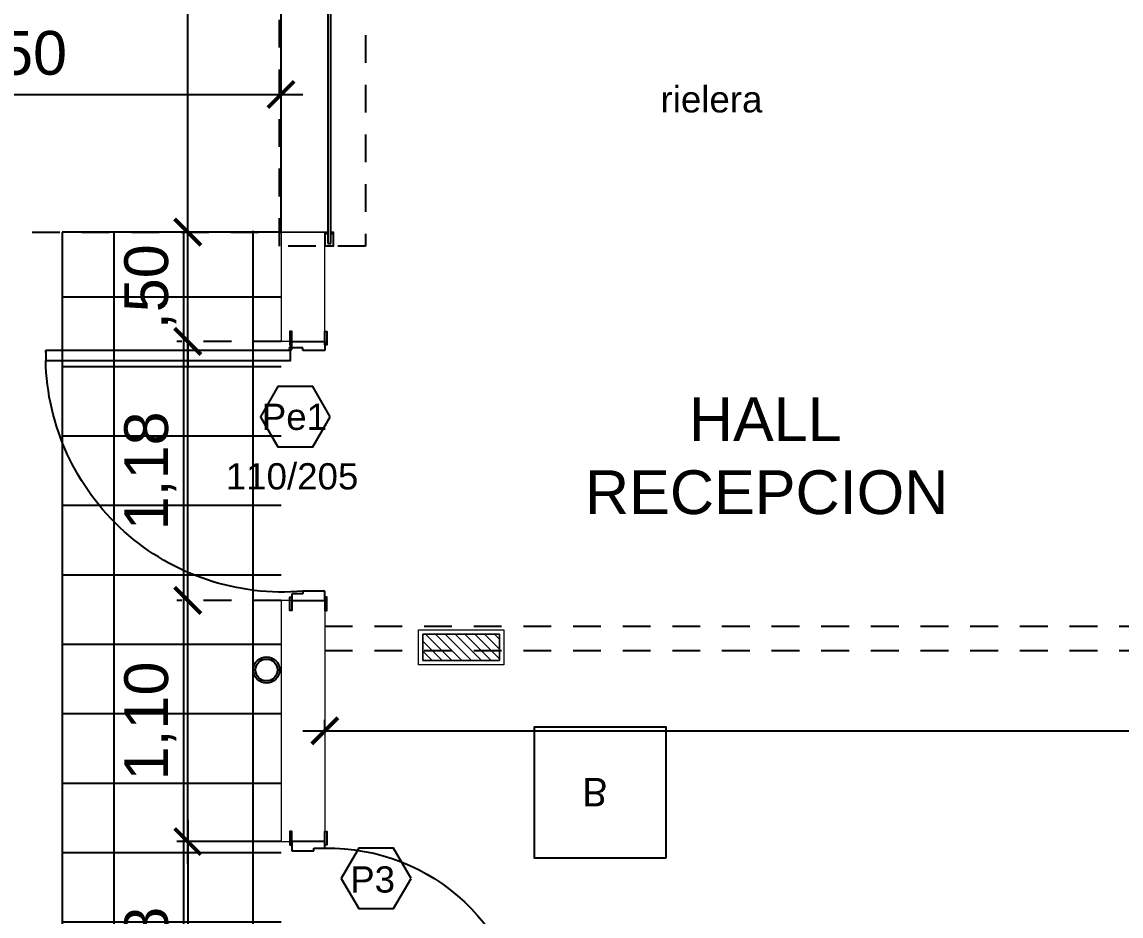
# Model space of a CAD drawing. Header units: metres. Extents: x 1093 to 1459, y -137 to 62.
# Drawn here: x 1264.61 to 1269.64, y -22.55 to -18.46 of the extents above; entities that cross this region are included whole.
import ezdxf

# ---------------------------------------------------------------- set-up
doc = ezdxf.new("R2010")
doc.units = ezdxf.units.M
doc.header["$LTSCALE"] = 0.508
doc.header["$PDMODE"] = 1
doc.header["$PDSIZE"] = -2
doc.linetypes.add('HIDDEN', pattern=[0.375, 0.25, -0.125])
doc.layers.get('0').update_dxf_attribs({"color": 9})
doc.layers.get('Defpoints').update_dxf_attribs({"color": 9})
for name, color, linetype in [('1-PROY', 9, 'HIDDEN'), ('2-Desig-Carp', 9, 'Continuous'), ('2-texto', 9, 'Continuous'), ('3-muros', 9, 'Continuous'), ('3-VISTA', 9, 'Continuous'), ('4-carpinterias', 9, 'Continuous'), ('7-artef', 9, 'Continuous'), ('7-equipamiento', 9, 'Continuous'), ('8-cotas-100', 9, 'Continuous'), ('9-Hatch', 9, 'Continuous'), ('9-PISOS', 9, 'Continuous'), ('arq 0.09', 9, 'Continuous'), ('arq carpinterias', 9, 'Continuous'), ('instalación', 9, 'Continuous'), ('None', 9, 'Continuous')]:
    doc.layers.add(name, color=color, linetype=linetype)
doc.layers.add('arq carpint 0.13', color=9, linetype='Continuous', lineweight=13)
doc.layers.add('REFERENCIAS', color=9, linetype='Continuous', lineweight=0)
doc.styles.add('swiss', font='swissel.ttf')
doc.dimstyles.new('dim-100', dxfattribs={"dimtxt": 0.2, "dimasz": 0.12, "dimexe": 0.05, "dimexo": 0, "dimgap": 0.05, "dimtad": 1, "dimzin": 4, "dimtxsty": 'swiss', "dimblk": 'ARCHTICK', "dimcen": 0.5, "dimdle": 0.1, "dimclrd": 256, "dimclre": 252, "dimclrt": 256, "dimadec": 0, "dimazin": 0, "dimtfac": 1, "dimtix": 1, "dimtmove": 2, "dimatfit": 3, "dimldrblk": 'OPEN30', "dimfxl": 0.05, "dimtolj": 1, "dimtzin": 0, "dimarcsym": 0})
pattern_1 = [(135, (1175.055608, -364.052402), (-0.0224506403, -0.0224506403), [])]

# ---------------------------------------------------------------- blocks, each defined once
blk = doc.blocks.new('P-90-15')
for p, q in [((0, 0), (-0.15, 0)), ((-0.15, 0), (-0.15, -0.042)), ((0, -0.03), (0, 0)), ((-0.15, -0.042), (-0.05, -0.042)), ((-0.05, -0.042), (-0.05, -0.03)), ((-0.05, -0.03), (0, -0.03)), ((-0.15, -0.984), (-0.15, -0.942)), ((-0.15, -0.942), (-0.05, -0.942)), ((-0.05, -0.942), (-0.05, -0.954)), ((-0.05, -0.954), (0, -0.954)), ((0, -0.954), (0, -0.984)), ((0, -0.984), (-0.15, -0.984))]:
    blk.add_line(p, q)
for points in [[(-0.15, -0.015), (-0.15, 0.046), (-0.16, 0.046), (-0.16, -0.015)], [(0, -0.015), (0, 0.046), (0.01, 0.046), (0.01, -0.015)], [(0.9257, -0.0865), (0.0067, -0.0865), (0.0067, -0.0415), (0.9257, -0.0415)], [(-0.15, -0.969), (-0.15, -1.03), (-0.16, -1.03), (-0.16, -0.969)], [(0, -0.969), (0, -1.03), (0.01, -1.03), (0.01, -0.969)]]:
    blk.add_lwpolyline(points, close=True)
blk.add_circle((0.0066, -0.0324), 0.006)
blk.add_arc((0.0175, -0.046), 0.9082, 359.7162, 0.2838)
at = {"color": 252}
blk.add_arc((0.0168, -0.0444), 0.9098, 268.9391, 357.3486, dxfattribs=at)
blk = doc.blocks.new('_ARCHTICK')
at = {"color": 0, "linetype": 'ByBlock', "const_width": 0.15}
blk.add_lwpolyline([(-0.5, -0.5), (0.5, 0.5)], dxfattribs=at)
blk = doc.blocks.new('*D386')
at = {"layer": '8-cotas-100', "lineweight": -2, "transparency": 16777216}
blk.add_line((1265.3723, -22.1096), (1265.3723, -23.2936), dxfattribs=at)
at = {"layer": '8-cotas-100', "color": 252, "lineweight": -2, "transparency": 16777216}
for p, q in [((1265.7986, -22.2096), (1265.3223, -22.2096)), ((1265.7986, -23.1936), (1265.3223, -23.1936))]:
    blk.add_line(p, q, dxfattribs=at)
at = {"layer": 'Defpoints', "color": 0, "transparency": 16777216}
for p in [(1265.7986, -22.2096), (1265.3723, -23.1936), (1265.7986, -23.1936)]:
    blk.add_point(p, dxfattribs=at)
at = {"layer": '8-cotas-100', "lineweight": -2, "transparency": 16777216, "xscale": 0.12, "yscale": 0.12, "zscale": 0.12}
for p, rotation in [((1265.3723, -22.2096), 90), ((1265.3723, -23.1936), 270)]:
    blk.add_blockref('_ARCHTICK', p, dxfattribs=dict(at, rotation=rotation))
at = {"layer": '8-cotas-100', "transparency": 16777216, "insert": (1265.2008, -22.7016), "char_height": 0.2, "attachment_point": 5, "rotation": 90, "style": 'swiss'}
blk.add_mtext('\\A1;,98', dxfattribs=at)
blk = doc.blocks.new('_Open30')
at = {"color": 0, "linetype": 'ByBlock', "lineweight": -2}
for p, q in [((-1, 0.268), (0, 0)), ((0, 0), (-1, -0.268)), ((0, 0), (-1, 0))]:
    blk.add_line(p, q, dxfattribs=at)
blk = doc.blocks.new('*D394')
at = {"layer": '8-cotas-100', "color": 252, "lineweight": -2, "transparency": 16777216}
for p, q in [((1265.9986, -21.703), (1265.9986, -21.653)), ((1280.1536, -21.703), (1280.1536, -21.653))]:
    blk.add_line(p, q, dxfattribs=at)
at = {"layer": '8-cotas-100', "lineweight": -2, "transparency": 16777216}
blk.add_line((1265.8986, -21.703), (1280.2536, -21.703), dxfattribs=at)
at = {"layer": 'Defpoints', "color": 0, "transparency": 16777216}
for p in [(1265.9986, -21.703), (1280.1536, -21.703), (1280.1536, -21.703)]:
    blk.add_point(p, dxfattribs=at)
at = {"layer": '8-cotas-100', "lineweight": -2, "transparency": 16777216, "xscale": 0.12, "yscale": 0.12, "zscale": 0.12, "rotation": 180}
blk.add_blockref('_ARCHTICK', (1265.9986, -21.703), dxfattribs=at)
at = {"layer": '8-cotas-100', "lineweight": -2, "transparency": 16777216, "xscale": 0.12, "yscale": 0.12, "zscale": 0.12}
blk.add_blockref('_ARCHTICK', (1280.1536, -21.703), dxfattribs=at)
at = {"layer": '8-cotas-100', "transparency": 16777216, "insert": (1273.0761, -21.5315), "char_height": 0.2, "attachment_point": 5, "style": 'swiss'}
blk.add_mtext('\\A1;14,16', dxfattribs=at)
blk = doc.blocks.new('PUERTA EMERG')
for p, q in [((354.0907, -229.6951), (354.2407, -229.6951)), ((354.0907, -229.7251), (354.0907, -229.6951)), ((354.2407, -229.6951), (354.2407, -229.7371)), ((354.1407, -229.7251), (354.0907, -229.7251)), ((354.1407, -229.7371), (354.1407, -229.7251)), ((354.2407, -229.7371), (354.1407, -229.7371)), ((354.1407, -230.8491), (354.0907, -230.8491)), ((354.0907, -230.8491), (354.0907, -230.8791)), ((354.2407, -230.8371), (354.1407, -230.8371)), ((354.1407, -230.8371), (354.1407, -230.8491)), ((354.2407, -230.8791), (354.2407, -230.8371)), ((354.0907, -230.8791), (354.2407, -230.8791))]:
    blk.add_line(p, q)
for points in [[(354.0907, -229.7101), (354.0907, -229.6491), (354.0807, -229.6491), (354.0807, -229.7101)], [(354.2407, -229.7101), (354.2407, -229.6491), (354.2507, -229.6491), (354.2507, -229.7101)], [(352.9651, -230.7926), (354.0841, -230.7926), (354.0841, -230.8376), (352.9651, -230.8376)], [(354.0907, -230.8641), (354.0907, -230.9251), (354.0807, -230.9251), (354.0807, -230.8641)], [(354.2407, -230.8641), (354.2407, -230.9251), (354.2507, -230.9251), (354.2507, -230.8641)]]:
    blk.add_lwpolyline(points, close=True)
blk.add_circle((354.0842, -230.8467), 0.006)
at = {"color": 252}
blk.add_arc((354.0474, -230.8156), 1.0825, 85.0526, 178.7845, dxfattribs=at)
blk.add_arc((353.8733, -230.8331), 0.9082, 179.7162, 180.2838)
blk = doc.blocks.new('*D510')
at = {"layer": '8-cotas-100', "lineweight": -2, "transparency": 16777216}
blk.add_line((1265.3723, -22.3096), (1265.3723, -21.0066), dxfattribs=at)
at = {"layer": '8-cotas-100', "color": 252, "linetype": 'HIDDEN', "lineweight": -2, "transparency": 16777216}
for p, q in [((1265.7986, -21.1066), (1265.3223, -21.1066)), ((1265.7986, -22.2096), (1265.3223, -22.2096))]:
    blk.add_line(p, q, dxfattribs=at)
at = {"layer": 'Defpoints', "color": 0, "transparency": 16777216}
for p in [(1265.3723, -21.1066), (1265.7986, -21.1066), (1265.7986, -22.2096)]:
    blk.add_point(p, dxfattribs=at)
at = {"layer": '8-cotas-100', "lineweight": -2, "transparency": 16777216, "xscale": 0.12, "yscale": 0.12, "zscale": 0.12}
for p, rotation in [((1265.3723, -21.1066), 90), ((1265.3723, -22.2096), 270)]:
    blk.add_blockref('_ARCHTICK', p, dxfattribs=dict(at, rotation=rotation))
at = {"layer": '8-cotas-100', "transparency": 16777216, "insert": (1265.2008, -21.6581), "char_height": 0.2, "attachment_point": 5, "rotation": 90, "style": 'swiss'}
blk.add_mtext('\\A1;1,10', dxfattribs=at)
blk = doc.blocks.new('*D511')
at = {"layer": '8-cotas-100', "lineweight": -2, "transparency": 16777216}
blk.add_line((1265.3723, -21.2066), (1265.3723, -19.8226), dxfattribs=at)
at = {"layer": '8-cotas-100', "color": 252, "linetype": 'HIDDEN', "lineweight": -2, "transparency": 16777216}
for p, q in [((1265.7986, -19.9226), (1265.3223, -19.9226)), ((1265.7986, -21.1066), (1265.3223, -21.1066))]:
    blk.add_line(p, q, dxfattribs=at)
at = {"layer": 'Defpoints', "color": 0, "transparency": 16777216}
for p in [(1265.3723, -19.9226), (1265.7986, -19.9226), (1265.7986, -21.1066)]:
    blk.add_point(p, dxfattribs=at)
at = {"layer": '8-cotas-100', "lineweight": -2, "transparency": 16777216, "xscale": 0.12, "yscale": 0.12, "zscale": 0.12}
for p, rotation in [((1265.3723, -19.9226), 90), ((1265.3723, -21.1066), 270)]:
    blk.add_blockref('_ARCHTICK', p, dxfattribs=dict(at, rotation=rotation))
at = {"layer": '8-cotas-100', "transparency": 16777216, "insert": (1265.2008, -20.5146), "char_height": 0.2, "attachment_point": 5, "rotation": 90, "style": 'swiss'}
blk.add_mtext('\\A1;1,18', dxfattribs=at)
blk = doc.blocks.new('*D512')
at = {"layer": '8-cotas-100', "lineweight": -2, "transparency": 16777216}
for p, q in [((1265.3723, -19.4226), (1265.3723, -19.3026)), ((1265.3723, -19.9226), (1265.3723, -19.4226)), ((1265.3723, -19.9226), (1265.3723, -20.0426))]:
    blk.add_line(p, q, dxfattribs=at)
at = {"layer": '8-cotas-100', "color": 252, "linetype": 'HIDDEN', "lineweight": -2, "transparency": 16777216}
for p, q in [((1265.7986, -19.4226), (1265.3223, -19.4226)), ((1265.7986, -19.9226), (1265.3223, -19.9226))]:
    blk.add_line(p, q, dxfattribs=at)
at = {"layer": 'Defpoints', "color": 0, "transparency": 16777216}
for p in [(1265.3723, -19.4226), (1265.7986, -19.4226), (1265.7986, -19.9226)]:
    blk.add_point(p, dxfattribs=at)
at = {"layer": '8-cotas-100', "lineweight": -2, "transparency": 16777216, "xscale": 0.12, "yscale": 0.12, "zscale": 0.12}
for p, rotation in [((1265.3723, -19.4226), 270), ((1265.3723, -19.9226), 90)]:
    blk.add_blockref('_ARCHTICK', p, dxfattribs=dict(at, rotation=rotation))
at = {"layer": '8-cotas-100', "transparency": 16777216, "insert": (1265.2008, -19.6726), "char_height": 0.2, "attachment_point": 5, "rotation": 90, "style": 'swiss'}
blk.add_mtext('\\A1;,50', dxfattribs=at)
blk = doc.blocks.new('*D513')
at = {"layer": '8-cotas-100', "lineweight": -2, "transparency": 16777216}
blk.add_line((1265.3723, -19.5226), (1265.3723, -15.3226), dxfattribs=at)
at = {"layer": '8-cotas-100', "color": 252, "linetype": 'HIDDEN', "lineweight": -2, "transparency": 16777216}
for p, q in [((1265.7986, -15.4226), (1265.3223, -15.4226)), ((1265.7986, -19.4226), (1265.3223, -19.4226))]:
    blk.add_line(p, q, dxfattribs=at)
at = {"layer": 'Defpoints', "color": 0, "transparency": 16777216}
for p in [(1265.3723, -15.4226), (1265.7986, -15.4226), (1265.7986, -19.4226)]:
    blk.add_point(p, dxfattribs=at)
at = {"layer": '8-cotas-100', "lineweight": -2, "transparency": 16777216, "xscale": 0.12, "yscale": 0.12, "zscale": 0.12}
for p, rotation in [((1265.3723, -15.4226), 90), ((1265.3723, -19.4226), 270)]:
    blk.add_blockref('_ARCHTICK', p, dxfattribs=dict(at, rotation=rotation))
at = {"layer": '8-cotas-100', "transparency": 16777216, "insert": (1265.2008, -17.4226), "char_height": 0.2, "attachment_point": 5, "rotation": 90, "style": 'swiss'}
blk.add_mtext('\\A1;4,00', dxfattribs=at)
blk = doc.blocks.new('*D525')
at = {"layer": '8-cotas-100', "color": 252, "linetype": 'HIDDEN', "lineweight": -2, "transparency": 16777216}
for p, q in [((1263.2986, -19.4226), (1263.2986, -18.7434)), ((1265.7986, -19.4226), (1265.7986, -18.7434))]:
    blk.add_line(p, q, dxfattribs=at)
at = {"layer": '8-cotas-100', "lineweight": -2, "transparency": 16777216}
blk.add_line((1263.1986, -18.7934), (1265.8986, -18.7934), dxfattribs=at)
at = {"layer": 'Defpoints', "color": 0, "transparency": 16777216}
for p in [(1265.7986, -18.7934), (1263.2986, -19.4226), (1265.7986, -19.4226)]:
    blk.add_point(p, dxfattribs=at)
at = {"layer": '8-cotas-100', "lineweight": -2, "transparency": 16777216, "xscale": 0.12, "yscale": 0.12, "zscale": 0.12, "rotation": 180}
blk.add_blockref('_ARCHTICK', (1263.2986, -18.7934), dxfattribs=at)
at = {"layer": '8-cotas-100', "lineweight": -2, "transparency": 16777216, "xscale": 0.12, "yscale": 0.12, "zscale": 0.12}
blk.add_blockref('_ARCHTICK', (1265.7986, -18.7934), dxfattribs=at)
at = {"layer": '8-cotas-100', "transparency": 16777216, "insert": (1264.5486, -18.6217), "char_height": 0.2, "attachment_point": 5, "style": 'swiss'}
blk.add_mtext('\\A1;2,50', dxfattribs=at)

msp = doc.modelspace()

# ---------------------------------------------------------------- hatches: boundary and pattern name
at = {"layer": '9-Hatch'}
h = msp.add_hatch(dxfattribs=at)
h.set_pattern_fill('NET', color=256, scale=0.1)
h.set_pattern_definition([(0, (1267.2586, -37.81712), (0, 0.3175), []), (90, (1267.2586, -37.81712), (-0.3175, 0), [])])
h.paths.add_polyline_path([(1264.7986, -19.4305), (1264.7986, -37.8171), (1267.1826, -37.8121), (1267.1826, -37.7171), (1267.2586, -37.7171), (1267.2586, -33.6171), (1265.7986, -33.6201), (1265.7986, -19.4147)])
at = {"layer": 'None', "linetype": 'Continuous', "lineweight": 5}
h = msp.add_hatch(dxfattribs=at)
h.set_pattern_fill('LINE', color=256, scale=0.01, angle=45, style=0)
h.set_pattern_definition(pattern_1)
h.paths.add_polyline_path([(1266.7969, -21.2613), (1266.7969, -21.3813), (1266.4469, -21.3813), (1266.4469, -21.2613)])
h = msp.add_hatch(dxfattribs=at)
h.set_pattern_fill('LINE', color=256, scale=0.01, angle=45, style=0)
h.set_pattern_definition(pattern_1)
h.paths.add_polyline_path([(1266.7969, -21.2613), (1266.7969, -21.3813), (1266.4469, -21.3813), (1266.4469, -21.2613)])

# ---------------------------------------------------------------- linework, layer by layer
at = {"layer": '1-PROY'}
for p, q in [((1265.9986, -21.225), (1275.9036, -21.225)), ((1265.9986, -21.335), (1275.9036, -21.335))]:
    msp.add_line(p, q, dxfattribs=at)
msp.add_lwpolyline([(1265.7921, -15.3441), (1266.1851, -15.3441), (1266.1851, -19.4866), (1265.7921, -19.4866)], close=True, dxfattribs=at)
msp.add_lwpolyline([(1265.7986, -15.4226), (1263.2986, -15.4226), (1263.2986, -19.4226), (1265.7986, -19.4226)], dxfattribs=at)
at = {"layer": '3-muros', "linetype": 'Continuous', "lineweight": 0}
for p, q in [((1265.7986, -19.4226), (1265.9986, -19.4226)), ((1265.7986, -19.4226), (1265.9986, -19.4226)), ((1265.7986, -19.4226), (1265.9986, -19.4226)), ((1265.9986, -19.4226), (1265.7986, -19.4226)), ((1265.7986, -19.4226), (1265.7986, -19.9226)), ((1265.9986, -19.9226), (1265.9986, -19.4226)), ((1265.9986, -19.9226), (1265.7986, -19.9226)), ((1265.9986, -19.9226), (1265.7986, -19.9226)), ((1265.7986, -21.1066), (1265.7986, -22.2096)), ((1265.9986, -21.1066), (1265.7986, -21.1066)), ((1265.9986, -21.1066), (1265.9986, -22.2096)), ((1265.7986, -21.1965), (1265.7986, -22.2096)), ((1265.9986, -21.1965), (1265.9986, -22.2096)), ((1265.7986, -22.2096), (1265.9986, -22.2096)), ((1265.7986, -22.2096), (1265.9986, -22.2096))]:
    msp.add_line(p, q, dxfattribs=at)
at = {"layer": '3-VISTA'}
msp.add_line((1265.7986, -19.4226), (1265.7986, -15.4442), dxfattribs=at)
at = {"layer": '7-equipamiento'}
msp.add_lwpolyline([(1267.5572, -22.2849), (1266.9572, -22.2849), (1266.9572, -21.6849), (1267.5572, -21.6849)], close=True, dxfattribs=at)
at = {"layer": '9-PISOS'}
msp.add_line((1265.7986, -19.4226), (1264.7986, -19.4226), dxfattribs=at)
at = {"layer": '9-PISOS', "flags": 128}
msp.add_lwpolyline([(1264.7986, -19.4226), (1264.7986, -37.8171), (1265.7986, -37.8171)], dxfattribs=at)
at = {"layer": 'arq 0.09'}
for p, q in [((1266.0121, -15.3606), (1266.0121, -19.4743)), ((1266.0271, -19.4743), (1266.0271, -15.3606)), ((1266.0121, -19.4743), (1266.0271, -19.4743))]:
    msp.add_line(p, q, dxfattribs=at)
at = {"layer": 'arq carpint 0.13'}
for p, q in [((1265.9986, -19.4226), (1266.0086, -19.4226)), ((1266.0066, -19.4326), (1266.0066, -19.4246)), ((1266.0086, -19.4326), (1266.0066, -19.4326)), ((1266.0086, -19.4226), (1266.0086, -19.4326)), ((1266.0296, -19.4226), (1266.0296, -19.4326)), ((1266.0296, -19.4326), (1266.0316, -19.4326)), ((1266.0316, -19.4326), (1266.0316, -19.4246))]:
    msp.add_line(p, q, dxfattribs=at)
for points in [[(1266.0086, -19.4226), (1265.9986, -19.4226), (1265.9986, -19.4866), (1266.0396, -19.4866), (1266.0396, -19.4226), (1266.0296, -19.4226)], [(1266.0066, -19.4246), (1266.0006, -19.4246), (1266.0006, -19.4846), (1266.0376, -19.4846), (1266.0376, -19.4246), (1266.0316, -19.4246)]]:
    msp.add_lwpolyline(points, dxfattribs=at)
at = {"layer": 'arq carpinterias'}
for points in [[(1266.0233, -20.2667), (1265.9436, -20.1287), (1265.7842, -20.1287), (1265.7045, -20.2667), (1265.7842, -20.4048), (1265.9436, -20.4048)], [(1266.3931, -22.3777), (1266.3134, -22.2396), (1266.154, -22.2396), (1266.0743, -22.3777), (1266.154, -22.5157), (1266.3134, -22.5157)]]:
    msp.add_lwpolyline(points, close=True, dxfattribs=at)
at = {"layer": 'instalación'}
for radius in [0.06, 0.06, 0.05, 0.05]:
    msp.add_circle((1265.7322, -21.4248), radius, dxfattribs=at)
at = {"layer": 'None', "linetype": 'Continuous', "lineweight": 0}
msp.add_lwpolyline([(1266.4269, -21.4013), (1266.4269, -21.2413), (1266.8169, -21.2413), (1266.8169, -21.4013)], close=True, dxfattribs=at)
msp.add_lwpolyline([(1266.4269, -21.4013), (1266.4269, -21.2413), (1266.8169, -21.2413), (1266.8169, -21.4013)], close=True, dxfattribs=at)
at = {"layer": 'REFERENCIAS', "linetype": 'Continuous', "lineweight": 5}
msp.add_lwpolyline([(1266.4469, -21.3813), (1266.4469, -21.2613), (1266.7969, -21.2613), (1266.7969, -21.3813), (1266.4469, -21.3813)], dxfattribs=at)
msp.add_lwpolyline([(1266.4469, -21.3813), (1266.4469, -21.2613), (1266.7969, -21.2613), (1266.7969, -21.3813), (1266.4469, -21.3813)], dxfattribs=at)
at = {"layer": 'REFERENCIAS'}
msp.add_lwpolyline([(1266.4469, -21.3813), (1266.7969, -21.3813), (1266.7969, -21.2613), (1266.4469, -21.2613)], close=True, dxfattribs=at)
msp.add_lwpolyline([(1266.4469, -21.3813), (1266.7969, -21.3813), (1266.7969, -21.2613), (1266.4469, -21.2613)], close=True, dxfattribs=at)

# ---------------------------------------------------------------- block references
at = {"layer": '4-carpinterias', "xscale": -1, "rotation": 180}
for name, p in [('PUERTA EMERG', (911.7579, -250.8017)), ('P-90-15', (1265.9986, -23.1936))]:
    msp.add_blockref(name, p, dxfattribs=at)

# ---------------------------------------------------------------- texts
at = {"layer": '2-Desig-Carp', "char_height": 0.12, "width": 5.113846, "attachment_point": 3, "style": 'swiss'}
for s, insert in [('{\\fArial|b0|i0|c0|p34;rielera}', (1267.9995, -18.7555)), ('Pe1', (1266.009, -20.2073)), ('\\pi-0.36,l0.48,t0.48;{\\fArial|b0|i0|c0|p34;110/205}', (1266.1522, -20.4793)), ('P3', (1266.3199, -22.3225))]:
    msp.add_mtext(s, dxfattribs=dict(at, insert=insert))
at = {"layer": '2-texto', "insert": (1266.8119, -20.1785), "char_height": 0.2, "width": 2.369214, "attachment_point": 1, "style": 'swiss'}
msp.add_mtext('\\pi0.85132;{\\fArial|b0|i0|c0|p34;HALL \\P\\pi0.37649;RECEPCION}', dxfattribs=at)
at = {"layer": '7-artef', "extrusion": (0, 0, -1), "insert": (1267.2918, -21.9184), "char_height": 0.1304, "width": 1.729595, "attachment_point": 9, "text_direction": (1, 0, 0), "line_spacing_factor": 0.992596}
msp.add_mtext('B', dxfattribs=at)

# ---------------------------------------------------------------- dimensions: what is measured, and where the dimension line sits
at = {"layer": '8-cotas-100'}
for base, p1, p2, picture, middle in [((1265.3723, -15.4226), (1265.7986, -19.4226), (1265.7986, -15.4226), '*D513', (1265.2008, -17.4226)), ((1265.3723, -19.4226), (1265.7986, -19.9226), (1265.7986, -19.4226), '*D512', (1265.2008, -19.6726)), ((1265.3723, -19.9226), (1265.7986, -21.1066), (1265.7986, -19.9226), '*D511', (1265.2008, -20.5146)), ((1265.3723, -21.1066), (1265.7986, -22.2096), (1265.7986, -21.1066), '*D510', (1265.2008, -21.6581)), ((1265.3723, -23.1936), (1265.7986, -22.2096), (1265.7986, -23.1936), '*D386', (1265.2008, -22.7016))]:
    dim = msp.add_linear_dim(base=base, p1=p1, p2=p2, angle=90, dimstyle='dim-100', dxfattribs=at)
    dim.commit()
    dim.dimension.update_dxf_attribs({"geometry": picture, "text_midpoint": middle})
for base, p1, p2, picture, middle in [((1265.7986, -18.7934), (1263.2986, -19.4226), (1265.7986, -19.4226), '*D525', (1264.5486, -18.6217)), ((1280.1536127362, -21.7030476798), (1265.9986127362, -21.7030476798), (1280.1536127362, -21.7030476798), '*D394', (1273.0761127362, -21.5314790524))]:
    dim = msp.add_linear_dim(base=base, p1=p1, p2=p2, dimstyle='dim-100', dxfattribs=at)
    dim.commit()
    dim.dimension.update_dxf_attribs({"geometry": picture, "text_midpoint": middle})

doc.saveas('drawing.dxf')
